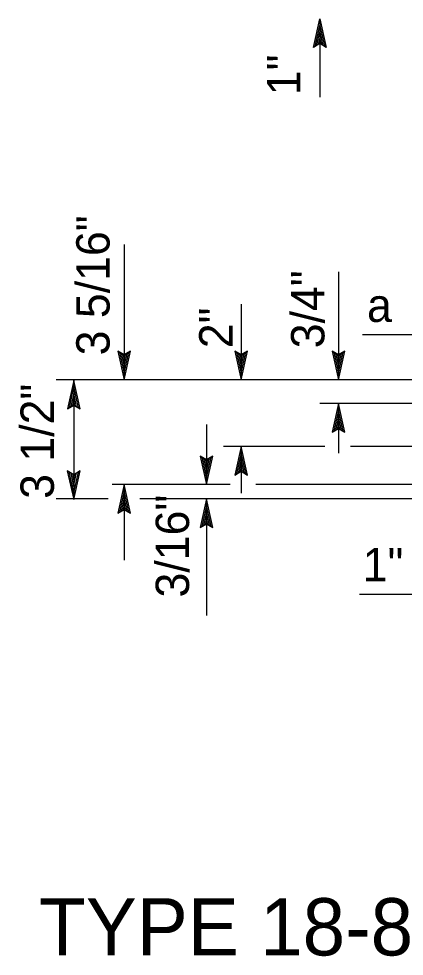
# Model space of a CAD drawing. Extents: x -894 to 866, y -476 to 714.
# Drawn here: x -363.9 to -283, y 153.5 to 350.1 of the extents above; entities that cross this region are included whole.
import ezdxf

# ---------------------------------------------------------------- set-up
doc = ezdxf.new("R2010")
doc.units = 0
doc.layers.add('56 Stage 3 Anno', color=7, linetype='Continuous')
doc.layers.add('57 Undefined', color=7, linetype='Continuous')

msp = doc.modelspace()

# ---------------------------------------------------------------- linework, layer by layer
at = {"layer": '56 Stage 3 Anno'}
for p, q in [((-302.04, 344.08), (-300.7, 350.08)), ((-300.7, 350.08), (-300.7, 350.08)), ((-300.7, 350.08), (-299.37, 344.08)), ((-300.7, 350.08), (-300.7, 333.66)), ((-301.68, 344.3), (-300.7, 348.7)), ((-300.7, 348.69), (-299.73, 344.32)), ((-301.33, 344.53), (-300.7, 347.32)), ((-300.98, 344.71), (-300.7, 345.94)), ((-300.7, 347.32), (-300.08, 344.5)), ((-300.7, 345.94), (-300.44, 344.73)), ((-300.7, 344.88), (-302.04, 344.08)), ((-302.04, 344.08), (-302.04, 344.08)), ((-299.37, 344.08), (-300.7, 344.88)), ((-299.37, 344.08), (-299.37, 344.08)), ((-341.74, 302.72), (-341.74, 274.41)), ((-296.77, 297.04), (-296.77, 274.41)), ((-317.18, 290.25), (-317.18, 274.41)), ((-291.74, 283.86), (-276.4, 283.86)), ((-341.74, 279.61), (-343.08, 280.41)), ((-343.08, 280.41), (-343.08, 280.41)), ((-343.08, 280.41), (-341.74, 274.41)), ((-342.73, 280.19), (-341.74, 275.79)), ((-342.37, 279.96), (-341.74, 277.17)), ((-342.02, 279.78), (-341.74, 278.55)), ((-341.74, 274.41), (-340.41, 280.41)), ((-340.41, 280.41), (-341.74, 279.61)), ((-341.74, 275.8), (-340.77, 280.17)), ((-341.74, 277.17), (-341.12, 280)), ((-341.74, 278.55), (-341.48, 279.76)), ((-340.41, 280.41), (-340.41, 280.41)), ((-317.18, 279.61), (-318.52, 280.41)), ((-318.52, 280.41), (-318.52, 280.41)), ((-318.52, 280.41), (-317.18, 274.41)), ((-318.16, 280.19), (-317.18, 275.79)), ((-317.8, 279.96), (-317.18, 277.17)), ((-317.46, 279.78), (-317.18, 278.55)), ((-317.18, 274.41), (-315.85, 280.41)), ((-315.85, 280.41), (-317.18, 279.61)), ((-317.18, 275.8), (-316.21, 280.17)), ((-317.18, 277.17), (-316.56, 280)), ((-317.18, 278.55), (-316.92, 279.76)), ((-315.85, 280.41), (-315.85, 280.41)), ((-296.77, 279.61), (-298.11, 280.41)), ((-298.11, 280.41), (-298.11, 280.41)), ((-298.11, 280.41), (-296.77, 274.41)), ((-297.76, 280.19), (-296.77, 275.79)), ((-297.4, 279.96), (-296.77, 277.17)), ((-297.05, 279.78), (-296.78, 278.55)), ((-296.78, 278.55), (-296.51, 279.76)), ((-296.77, 274.41), (-295.44, 280.41)), ((-295.44, 280.41), (-296.77, 279.61)), ((-296.77, 275.8), (-295.8, 280.17)), ((-296.77, 277.17), (-296.15, 280)), ((-295.44, 280.41), (-295.44, 280.41)), ((-279.41, 274.41), (-356.03, 274.41)), ((-352.33, 274.27), (-353.66, 268.27)), ((-352.33, 274.27), (-353.66, 268.27)), ((-352.33, 274.27), (-352.33, 249.27)), ((-350.99, 268.27), (-352.33, 274.27)), ((-352.33, 274.27), (-352.33, 274.27)), ((-350.99, 268.27), (-352.33, 274.27)), ((-352.33, 274.27), (-352.33, 274.27)), ((-341.74, 274.41), (-341.74, 274.41)), ((-317.18, 274.41), (-317.18, 274.41)), ((-296.77, 274.41), (-296.77, 274.41)), ((-352.34, 272.88), (-353.31, 268.51)), ((-352.34, 272.88), (-353.31, 268.51)), ((-352.33, 271.51), (-352.96, 268.69)), ((-352.33, 271.51), (-352.96, 268.69)), ((-351.35, 268.49), (-352.33, 272.89)), ((-351.35, 268.49), (-352.33, 272.89)), ((-351.71, 268.72), (-352.33, 271.51)), ((-351.71, 268.72), (-352.33, 271.51)), ((-352.33, 270.13), (-352.6, 268.92)), ((-352.33, 270.13), (-352.6, 268.92)), ((-352.06, 268.9), (-352.33, 270.13)), ((-352.06, 268.9), (-352.33, 270.13)), ((-279.41, 269.41), (-300.68, 269.41)), ((-296.77, 269.41), (-298.1, 263.41)), ((-296.77, 269.41), (-296.77, 258.99)), ((-295.43, 263.41), (-296.77, 269.41)), ((-296.77, 269.41), (-296.77, 269.41)), ((-353.66, 268.27), (-352.33, 269.07)), ((-353.66, 268.27), (-352.33, 269.07)), ((-353.66, 268.27), (-353.66, 268.27)), ((-353.66, 268.27), (-353.66, 268.27)), ((-352.33, 269.07), (-350.99, 268.27)), ((-352.33, 269.07), (-350.99, 268.27)), ((-350.99, 268.27), (-350.99, 268.27)), ((-350.99, 268.27), (-350.99, 268.27)), ((-296.78, 268.02), (-297.74, 263.64)), ((-295.79, 263.62), (-296.77, 268.03)), ((-296.77, 266.65), (-297.4, 263.82)), ((-296.15, 263.86), (-296.77, 266.65)), ((-324.46, 265.04), (-324.46, 252.41)), ((-298.1, 263.41), (-296.77, 264.21)), ((-298.1, 263.41), (-298.1, 263.41)), ((-296.77, 265.26), (-297.04, 264.05)), ((-296.49, 264.03), (-296.77, 265.26)), ((-296.77, 264.21), (-295.43, 263.41)), ((-295.43, 263.41), (-295.43, 263.41)), ((-299.65, 260.42), (-320.92, 260.42)), ((-317.18, 260.42), (-318.51, 254.42)), ((-317.18, 260.42), (-317.18, 250.64)), ((-315.84, 254.42), (-317.18, 260.42)), ((-317.18, 260.42), (-317.18, 260.42)), ((-272.39, 260.42), (-294.28, 260.42)), ((-324.46, 257.61), (-325.8, 258.41)), ((-325.8, 258.41), (-325.8, 258.41)), ((-325.8, 258.41), (-324.46, 252.41)), ((-325.44, 258.19), (-324.46, 253.79)), ((-325.08, 257.96), (-324.46, 255.17)), ((-324.74, 257.78), (-324.46, 256.55)), ((-324.46, 252.41), (-323.13, 258.41)), ((-323.13, 258.41), (-324.46, 257.61)), ((-324.46, 255.17), (-323.83, 258)), ((-324.46, 256.55), (-324.19, 257.76)), ((-324.45, 253.8), (-323.49, 258.17)), ((-323.13, 258.41), (-323.13, 258.41)), ((-317.18, 259.03), (-318.15, 254.66)), ((-317.18, 257.66), (-317.8, 254.83)), ((-316.2, 254.64), (-317.18, 259.04)), ((-316.56, 254.87), (-317.18, 257.66)), ((-317.18, 256.28), (-317.45, 255.07)), ((-316.9, 255.05), (-317.18, 256.28)), ((-352.33, 254.47), (-353.67, 255.27)), ((-353.67, 255.27), (-353.67, 255.27)), ((-353.67, 255.27), (-352.33, 249.27)), ((-353.32, 255.06), (-352.34, 250.65)), ((-352.96, 254.82), (-352.34, 252.04)), ((-352.61, 254.65), (-352.34, 253.42)), ((-352.34, 252.04), (-351.71, 254.86)), ((-352.34, 253.42), (-352.07, 254.63)), ((-352.33, 249.27), (-351, 255.27)), ((-351, 255.27), (-352.33, 254.47)), ((-352.33, 250.66), (-351.36, 255.04)), ((-351, 255.27), (-351, 255.27)), ((-318.51, 254.42), (-317.18, 255.22)), ((-318.51, 254.42), (-318.51, 254.42)), ((-317.18, 255.22), (-315.84, 254.42)), ((-315.84, 254.42), (-315.84, 254.42)), ((-319.48, 252.41), (-344.26, 252.41)), ((-341.74, 252.41), (-343.07, 246.41)), ((-341.74, 252.41), (-341.74, 236.56)), ((-340.4, 246.41), (-341.74, 252.41)), ((-341.74, 252.41), (-341.74, 252.41)), ((-324.46, 252.41), (-324.46, 252.41)), ((-279.21, 252.41), (-314.11, 252.41)), ((-341.75, 251.02), (-342.71, 246.64)), ((-341.74, 249.64), (-342.37, 246.82)), ((-340.76, 246.62), (-341.74, 251.03)), ((-341.12, 246.86), (-341.74, 249.64)), ((-345.08, 249.41), (-356.03, 249.41)), ((-352.33, 249.27), (-352.33, 249.27)), ((-341.74, 248.26), (-342.01, 247.05)), ((-341.46, 247.03), (-341.74, 248.26)), ((-279.21, 249.41), (-338.47, 249.41)), ((-324.46, 249.41), (-325.79, 243.41)), ((-324.46, 248.02), (-325.43, 243.64)), ((-324.46, 249.41), (-324.46, 224.98)), ((-323.12, 243.41), (-324.46, 249.41)), ((-324.46, 249.41), (-324.46, 249.41)), ((-323.47, 243.62), (-324.46, 248.03)), ((-343.07, 246.41), (-341.74, 247.21)), ((-343.07, 246.41), (-343.07, 246.41)), ((-341.74, 247.21), (-340.4, 246.41)), ((-340.4, 246.41), (-340.4, 246.41)), ((-324.46, 246.65), (-325.08, 243.82)), ((-323.83, 243.86), (-324.46, 246.65)), ((-325.79, 243.41), (-324.46, 244.21)), ((-324.45, 245.26), (-324.72, 244.05)), ((-324.46, 244.21), (-323.12, 243.41)), ((-324.18, 244.03), (-324.45, 245.26)), ((-325.79, 243.41), (-325.79, 243.41)), ((-323.12, 243.41), (-323.12, 243.41)), ((-292.36, 229.41), (-274.4, 229.41))]:
    msp.add_line(p, q, dxfattribs=at)

# ---------------------------------------------------------------- texts
at = {"layer": '57 Undefined'}
for s, p in [('1"', (-304.76, 334.06)), ('3 5/16"', (-344.8, 279.51)), ('3/4"', (-299.73, 281)), ('2"', (-319.01, 281.01)), ('3 1/2"', (-356.49, 249.42)), ('3/16"', (-328.13, 228.75))]:
    msp.add_text(s, height=7, rotation=90, dxfattribs=at).set_placement(p)
for s, height, p in [('a', 7, (-290.79, 286.52)), ('1"', 7, (-291.69, 232.13)), ('TYPE 18-8C AND 24-10C GRATE', 12, (-359.6, 153.7))]:
    msp.add_text(s, height=height, dxfattribs=at).set_placement(p)

doc.saveas('drawing.dxf')
